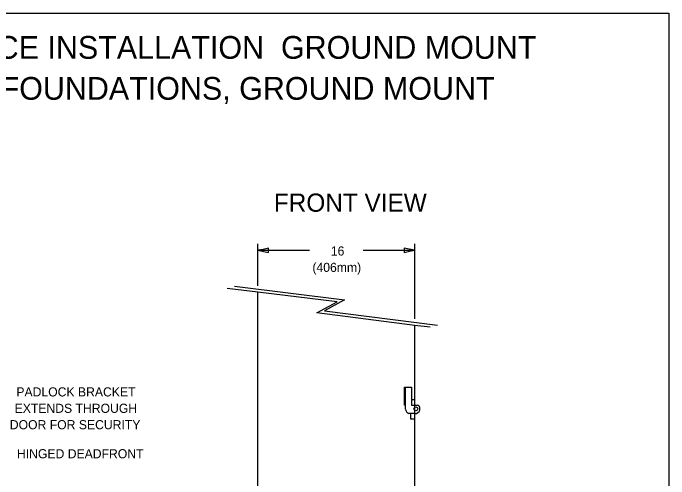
# Model space of a CAD drawing. Extents: x 100 to 887, y 75 to 1075.
# Drawn here: x 455.6 to 887.5, y 768.1 to 1075 of the extents above; entities that cross this region are included whole.
import ezdxf

# ---------------------------------------------------------------- set-up
doc = ezdxf.new("R2010")
doc.units = 0
doc.layers.add('Sheets_General Details', color=7, linetype='Continuous')
doc.layers.add('Sheets_Major Grid', color=7, linetype='Continuous')

msp = doc.modelspace()

# ---------------------------------------------------------------- linework, layer by layer
at = {"layer": 'Sheets_General Details'}
for p, q in [((616.74, 895.31), (616.74, 922.9)), ((720.21, 873.44), (720.21, 922.9)), ((616.74, 918.7), (650.69, 918.7)), ((686.16, 918.7), (720.21, 918.7)), ((601.46, 895.03), (673.86, 886.09)), ((616.74, 891.11), (596.66, 893.58)), ((616.74, 702.16), (616.74, 891.11)), ((668.91, 884.68), (616.74, 891.11)), ((673.86, 886.09), (660.69, 878.89)), ((655.59, 877.42), (668.91, 884.68)), ((720.21, 869.24), (655.59, 877.42)), ((660.69, 878.89), (734.99, 869.43)), ((720.21, 702.16), (720.21, 869.24)), ((730.16, 868), (720.21, 869.24)), ((713.31, 816.64), (713.31, 828.52)), ((713.31, 828.52), (714.04, 828.52)), ((714.04, 814.1), (714.04, 828.52)), ((714.04, 828.52), (717.97, 828.52)), ((717.97, 828.52), (717.97, 816.64)), ((714.04, 816.64), (713.31, 816.64)), ((720.21, 820.18), (717.97, 820.18)), ((717.97, 816.64), (721.89, 816.64)), ((720.21, 811.17), (716.24, 811.17)), ((717.59, 807.43), (717.59, 811.17)), ((720.21, 811.17), (721.27, 811.17)), ((720.21, 807.43), (717.59, 807.43))]:
    msp.add_line(p, q, dxfattribs=at)
for points in [[(623.73, 917.23), (623.74, 918.7), (623.74, 920.16), (620.24, 919.3), (616.74, 918.7), (620.47, 918.02)], [(713.22, 920.16), (713.21, 918.7), (713.21, 917.23), (716.71, 918.09), (720.21, 918.7), (716.48, 919.38)]]:
    msp.add_lwpolyline(points, close=True, dxfattribs=at)
msp.add_circle((720.81, 814.24), 1.23, dxfattribs=at)
for centre, radius, start, end in [((721.52, 814.65), 2.02, 356.8369, 79.42), ((717.11, 814.11), 3.07, 180.2381, 253.5283), ((719.9, 814.54), 3.64, 292.2214, 359.976)]:
    msp.add_arc(centre, radius, start, end, dxfattribs=at)
at = {"layer": 'Sheets_Major Grid'}
msp.add_lwpolyline([(100, 1075), (887.5, 1075), (887.5, 75), (100, 75)], close=True, dxfattribs=at)

# ---------------------------------------------------------------- texts
at = {"layer": 'Sheets_General Details'}
for s, height, p in [('CABINET FOR SERVICE INSTALLATION  GROUND MOUNT', 15, (244.13, 1044.91)), ('AND CONCRETE FOUNDATIONS, GROUND MOUNT', 15, (281.27, 1017.91)), ('FRONT VIEW', 12, (627.3, 944.11)), ('16', 6, (664.85, 915.28)), ('(406mm)', 6, (652.71, 904.48)), ('PADLOCK BRACKET', 6, (457.71, 822.4)), ('EXTENDS THROUGH', 6, (456.57, 811.6)), ('DOOR FOR SECURITY', 6, (453.39, 800.8)), ('HINGED DEADFRONT', 6, (458.1, 781.66))]:
    msp.add_text(s, height=height, dxfattribs=at).set_placement(p)

doc.saveas('drawing.dxf')
